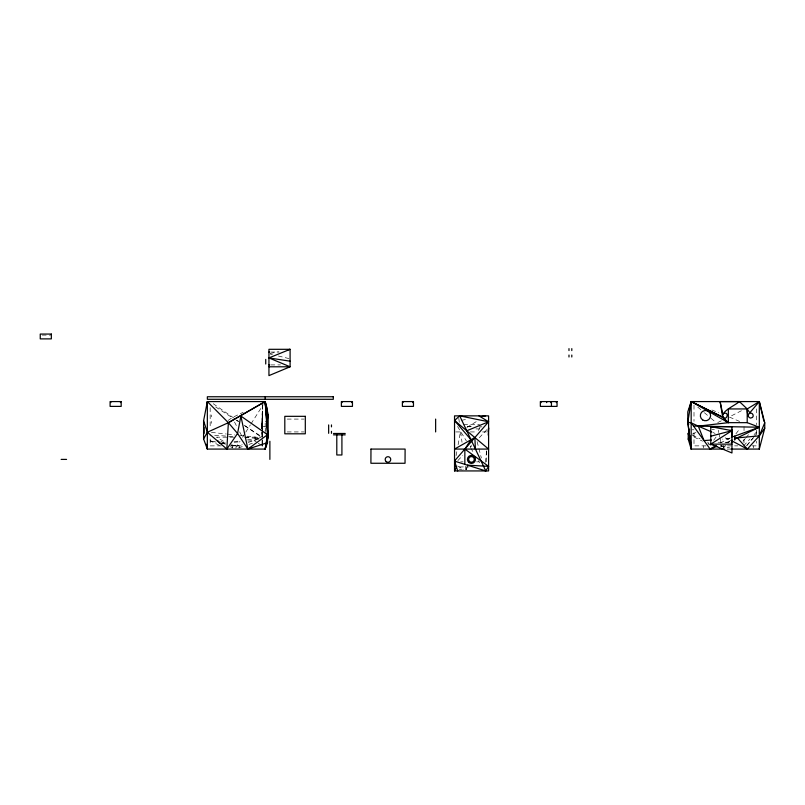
<?xml version="1.0" encoding="UTF-8"?>
<svg xmlns="http://www.w3.org/2000/svg" width="805" height="805" viewBox="0 0 805 805"><rect width="100%" height="100%" fill="white"/><g stroke="black" fill="none" stroke-linecap="round" stroke-linejoin="round"><path stroke-width="0.6" stroke-dasharray="4.03 3.02" d="M262.309 436.904L262.168 430.403M262.168 429.196L262.168 413.488M262.36 436.924L262.36 433.231M262.36 428.31L262.36 411.103M743.991 442.941L744.001 439.258M744.031 430.665L744.051 424.527M262.168 434.036L262.189 430.283M262.199 429.035L262.35 402.822M262.058 427.666L262.098 421.035M262.048 426.7L262.118 424.134M262.299 405.146L262.088 429.065L262.36 412.824L262.048 427.113M262.058 426.851L262.36 412.824L262.058 428.834M262.058 426.801L262.36 412.824M485.506 462.312L486.502 451.223M456.093 455.66L456.978 450.81M458.095 444.752L460.551 431.41L462.02 442.307M466.095 469.758L466.538 467.393M234.969 445.869L237.535 445.869L242.255 444.34M466.286 469.798L467.514 466.357M471.378 445.085L470.291 447.339L471.911 445.608M478.462 430.474L480.092 427.103M235.644 448.093L240.011 441.231M242.496 437.296L245.102 433.201M245.746 432.184L250.365 424.909M251.039 423.843L263.154 404.754M713.663 440.275L716.531 436.421M735.881 433.835L739.594 429.055M747.04 445.356L753.178 437.9M753.943 436.974L757.777 432.315M746.446 445.869L754.949 435.847M742.995 441.21L745.38 438.413M746.175 437.477L748.549 434.69M723.242 448.204L727.267 443.817M728.072 442.931L730.487 440.305M743.609 445.869L750.049 438.936M754.074 434.609L756.499 432.013M457.844 460.611L462.815 455.308M479.307 437.719L486.904 429.618M228.046 420.482L232.192 417.634L243.191 412.281M466.799 427.525L477.214 421.045M720.314 443.012L730.97 437.487M247.829 441.09L254.058 440.536L262.209 436.169L262.078 429.94M741.455 410.711L729.169 416.99L740.62 421.85M231.86 445.477L236.72 445.869M717.708 422.555L721.874 420.532M692.29 434.147L696.717 432.134M725.768 442.831L730.226 441.039M238.501 447.912L243.14 446.352M248.936 444.41L252.418 443.243M248.161 442.438L261.172 438.242M270.118 353.486L278.349 351.765M461.507 420.291L466.316 419.405M222.884 443.213L225.35 442.881M233.953 441.714L240.101 440.878M247.477 439.882L259.763 438.212M220.429 443.545L225.41 443.102M234.134 442.317L240.363 441.764M729.914 438.554L722.498 439.148M42.182 335.101L50.614 335.101M270.792 352.057L279.244 352.057M270.792 364.906L280.452 364.906M287.224 419.083L304.099 419.083M262.048 426.409L265.177 426.469M711.992 429.407L714.407 429.407M692.119 429.79L694.001 429.79M287.224 431.933L304.099 431.933M455.741 431.933L461.829 431.933M470.341 431.933L476.429 431.933M482.517 431.933L487.377 431.933M233.923 437.175L216.615 437.175L224.998 442.146M245.052 437.175L261.122 437.175M718.03 442.257L730.105 442.257M221.365 445.869L210.165 445.869L210.165 435.243M230.079 445.869L244.006 445.869M705.925 445.869L694.001 445.869L694.001 429.679M720.455 445.869L737.803 445.869M752.132 445.869L756.499 445.869L756.499 441.251M727.106 449.079L730.145 449.079M460.651 461.849L463.106 461.849M476.58 461.849L479.025 461.849M459.393 466.92L469.134 466.92M463.62 424.376L479.549 424.487M467.292 426.539L473.421 426.58M467.272 426.72L470.945 426.741M479.518 426.801L481.964 426.821M475.846 428.914L479.518 428.934M214.623 435.253L234.014 436.672M244.891 437.477L259.21 438.524M211.403 432.386L226.275 433.996M227.523 434.126L234.959 434.931M239.91 435.465L260.991 437.739M231.407 444.944L235.845 445.869M231.427 445.034L237.535 445.869M720.193 445.98L729.602 447.832M219.403 445.366L210.165 440.838L216.163 442.096M223.357 443.605L225.752 444.108M231.749 445.366L234.154 445.869M270.118 354.019L272.472 354.582M278.349 356.001L288.935 358.557M210.165 440.838L215.871 442.348M459.071 469.124L462.473 470.029M711.902 409.987L718.805 412.784M712.868 432.456L715.102 433.422M725.184 437.799L730.366 440.144M692.29 435.173L700.109 438.775M694.001 437.004L702.554 441.18M707.897 443.776L711.107 445.346M222.844 442.76L225.058 443.907M230.592 446.785L232.806 447.932M220.822 441.231L224.937 443.545M457.622 465.994L463.811 469.707M254.058 440.536L257.177 442.529M258.214 443.203L261.323 445.195M215.629 406.928L232.192 417.634M236.227 420.25L238.25 421.558M244.307 425.473L262.017 436.924M213.224 403.708L235.704 419.335M236.72 420.039L238.773 421.468M244.901 425.724L262.269 437.799M697.784 407.149L703.449 411.919M704.395 412.713L710.06 417.493M711.006 418.288L715.726 422.263M707.665 442.086L709.185 443.978M457.542 426.489L466.397 440.969M470.925 448.375L472.827 451.474M478.462 460.691L479.72 462.744M234.486 422.011L237.344 427.465M239.638 431.842L241.933 436.209M265.177 428.109L265.761 430.283M477.083 441.593L478.613 447.469M478.915 448.637L481.37 458.025M718.241 430.162L718.764 432.526M719.026 433.704L719.811 437.256M720.073 438.433L721.914 446.715M458.78 418.298L459.424 423.108M465.24 466.216L465.713 469.758M262.078 432.215L262.36 437.86M262.058 426.972L262.007 424.144L262.118 431.037M262.088 432.084L262.219 437.216M262.219 436.149L262.098 432.506L262.128 434.237M262.038 426.097L262.058 427.505M756.499 408.88L756.499 424.708M756.499 430.192L756.499 435.012M753.309 445.869L753.309 448.003M723.665 445.869L723.665 448.003M703.55 445.869L703.55 448.003M694.001 405.237L694.001 421.377M486.381 450.73L486.381 461.849M265.177 423.128L265.177 432.698M262.36 405.257L262.36 429.105M262.36 429.81L262.36 437.175M239.236 445.869L239.236 448.003M232.454 445.869L232.454 448.003M211.604 414.957L211.604 416.889M211.604 421.367L211.604 423.329M210.165 407.692L210.165 428.572"/><path stroke-width="1.21" d="M731.976 440.083L731.956 442.257L731.312 442.257M488.253 435.143L488.595 427.817L488.263 431.51M203.585 420.824L207.348 432.255L226.829 449.079L228.368 422.695L207.348 401.574L203.585 420.824L203.585 438.967L207.348 449.079L265.177 449.079L267.512 442.649L267.512 430.735L265.177 401.574L207.348 401.574L206.714 406.465M204.047 427.274L204.088 433.362M734.361 439.258L759.316 427.224L747.201 422.655L728.344 422.655C713.119 413.951 732.852 407.25 739.372 401.574L747.201 408.94L750.039 413.176C752.413 412.432 754.315 415.732 752.484 417.413C747.614 420.613 747.04 411.536 747.201 408.94L759.316 401.574L764.75 422.766L764.75 428.169L759.316 449.079L730.809 449.079M748.167 415.622L748.902 413.84L759.316 401.574L763.895 421.136M266.847 422.947L268.156 414.495L265.177 401.574L228.368 422.695L207.348 432.255L203.585 438.967M266.364 444.239L265.177 449.079L267.512 434.72L265.177 401.574L228.368 422.695L237.566 433.472L247.87 449.079L267.512 442.649M454.533 464.143L455.197 460.51M265.177 449.079L265.64 446.624M266.807 440.476L267.512 436.783L266.928 434.62M240.886 416.054L247.87 449.079L267.512 434.72L240.886 416.054L237.566 433.472L226.829 449.079M266.958 441.814L268.156 436.974L268.156 414.495L266.666 417.624M689.201 409.614L691.173 401.574L759.316 401.574L759.316 449.079M724.631 449.079L691.173 449.079L688.235 439.138L688.235 433.965L689.412 429.276M266.827 439.701L268.156 434.982L266.878 438.272M688.235 434.137L689.543 429.709L688.235 433.965M266.224 421.901L266.928 419.606L266.928 407.803L265.177 401.574L266.928 419.606L266.224 421.75M267.039 440.204L268.156 436.974L267.642 430.876M266.727 438.745L267.512 436.783M764.75 422.766L759.316 435.847L747.372 449.079L731.342 440.597M454.533 470.935L454.533 415.863L488.595 415.863L488.595 470.935L454.533 470.935L456.395 466.82L454.533 464.807L455.228 463.137L454.584 461.124L485.777 470.935L488.595 466.367L464.847 449.079L471.006 439.741L454.533 420.532L459.705 415.863L488.595 421.77L454.533 460.943L457.703 470.935M690.006 435.938L688.235 439.138L691.173 442.649M764.75 428.169L759.316 435.847L734.895 438.121M723.504 413.599L722.799 414.364L720.093 401.564L739.372 401.574M713.139 444.601L710.785 444.139L731.956 430.665L710.785 426.66L710.785 444.139L731.956 452.984L731.956 426.66L710.785 426.66L713.28 426.982M722.246 417.03L723.202 417.413L691.173 401.574L687.782 411.868L687.782 422.283L691.173 422.816L710.141 449.079L716.239 445.437M466.769 430.786L488.595 421.77L478.935 415.863M723.725 413.438C729.974 411.234 726.633 421.84 722.799 416.889M268.94 366.788L290.102 366.788L268.94 357.923L290.102 349.31L290.102 366.788L268.94 375.623L268.94 349.31L290.102 349.31L287.757 349.803M710.141 449.079L716.832 446.403M733.335 436.632L759.316 427.224L693.518 426.056M710.785 436.209L731.956 430.665M481.943 416.527L485.546 415.863M222.884 443.213L220.429 443.545L218.054 440.939M711.409 440.023L704.013 440.597L698.297 426.147L691.173 422.816M268.94 352.057L269.584 352.057M268.94 364.906L269.584 364.906M731.312 429.407L731.956 429.407L731.976 437.135M333.471 433.482L345.224 433.482M333.471 434.861L345.224 434.861M710.785 444.139L731.956 444.139M61.14 459.403L66.563 459.403M467.403 465.159L488.595 466.367M268.94 357.923L290.102 361.183M711.741 431.973L698.297 426.147L728.344 422.655L728.344 408.94L747.201 408.94L747.201 422.655M723.554 417.684L691.173 401.574L687.782 422.283L691.173 449.079L691.173 401.574L728.344 422.655L723.625 417.845M454.533 420.532L488.595 449.079L454.533 449.079L474.859 437.568L475.423 449.079M737.38 437.91L747.372 449.079M459.705 415.863L485.777 470.935M688.094 422.303L688.708 424.597M206.342 444.239L207.348 449.079L207.348 401.574M265.177 401.574L265.761 404.955M720.093 401.564L722.457 415.622M687.782 421.146L691.173 449.079M265.278 402.792L265.479 405.237M734.744 436.149L734.744 440.083M571.802 348.625L571.802 350.567M571.802 355.045L571.802 356.997M568.984 348.625L568.984 350.567M568.984 355.045L568.984 356.997M556.336 401.574L556.336 402.611M551.445 401.574L551.445 406.394M550.731 401.574L550.731 402.611M546.696 401.574L546.696 402.611M541.091 401.574L541.091 402.611M464.847 449.079L464.847 464.354M435.636 419.083L435.636 431.933M412.754 401.574L412.754 402.611M403.114 401.574L403.114 402.611M351.745 401.574L351.745 402.611M342.105 401.574L342.105 402.611M341.914 434.861L341.914 454.976L336.792 454.976L336.792 434.861M331.469 424.929L331.469 426.871M331.469 431.349L331.469 433.311M328.651 424.929L328.651 433.311M269.876 441.271L269.876 459.403M265.731 359.412L265.731 364.001M265.177 396.754L265.177 399.29M262.36 440.144L262.36 445.869M120.468 401.574L120.468 402.611M110.828 401.574L110.828 402.611M370.974 449.079L370.904 463.267L405.036 463.267L405.106 449.079L370.974 449.079M51.339 334.065L40.25 334.065L40.25 338.885L51.339 338.885L51.339 334.065M333.31 396.754L207.348 396.754L207.348 399.29L333.31 399.29L333.31 396.754M121.183 401.574L110.104 401.574L110.104 406.394L121.183 406.394L121.183 401.574M352.459 401.574L341.38 401.574L341.38 406.394L352.459 406.394L352.459 401.574M413.468 401.574L402.389 401.574L402.389 406.394L413.468 406.394L413.468 401.574M557.05 401.574L540.356 401.574L540.356 406.394L557.05 406.394L557.05 401.574M305.306 416.326L284.809 416.326L284.809 433.804L305.306 433.804L305.306 416.326M702.674 419.928A5.142 5.142 0 0 0 710.604 415.903A5.142 5.142 0 0 0 703.147 411.043A5.142 5.142 0 0 0 702.674 419.928M468.681 462.322A4.015 4.015 0 0 0 475.353 460.339A4.015 4.015 0 0 0 470.301 455.55A4.015 4.015 0 0 0 468.681 462.322M469.446 461.406A2.828 2.828 0 0 0 474.175 460.138A2.828 2.828 0 0 0 470.714 456.677A2.828 2.828 0 0 0 469.446 461.406M386.209 461.637A2.787 2.787 0 0 0 390.717 459.907A2.787 2.787 0 0 0 386.974 456.878A2.787 2.787 0 0 0 386.209 461.637"/></g></svg>
